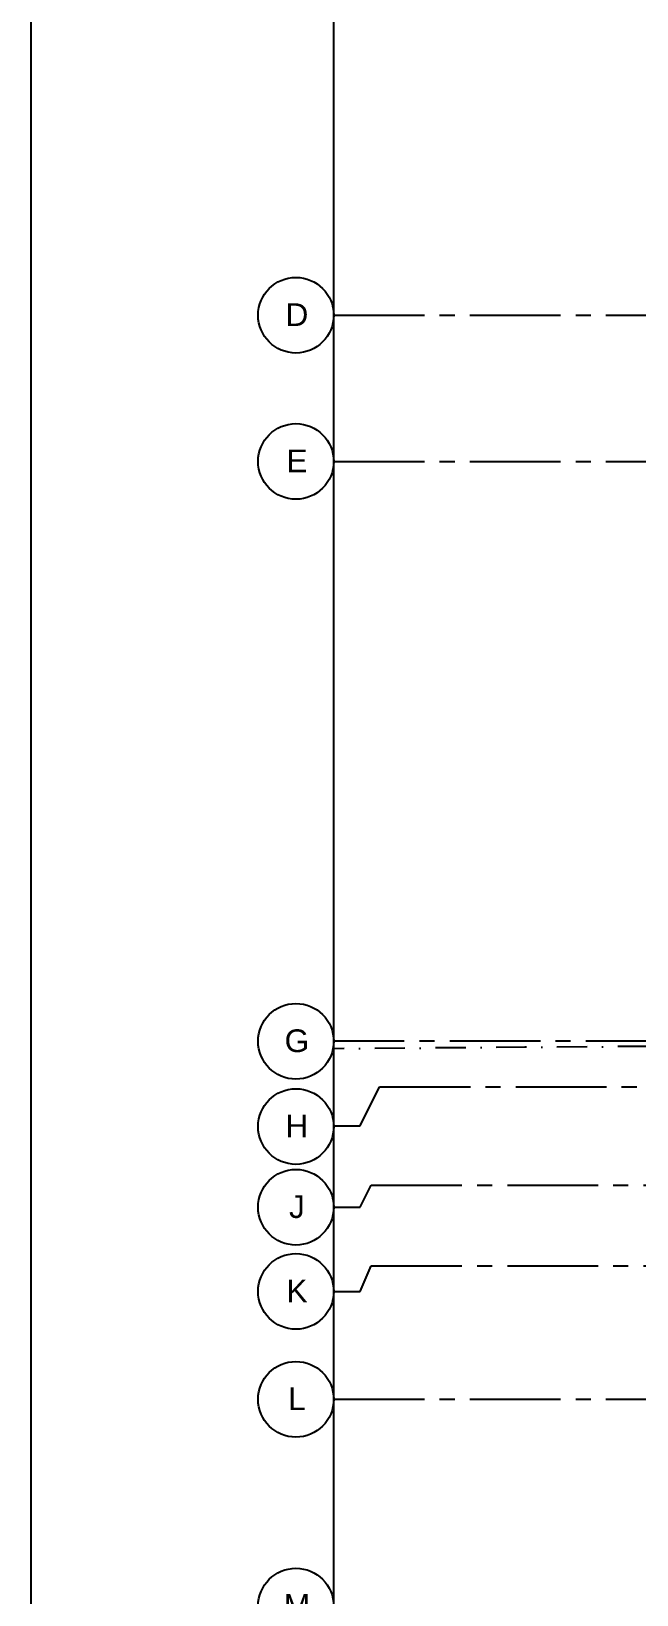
# Model space of a CAD drawing. Header units: inches. Extents: x 12000 to 16048, y 0 to 3185.
# Drawn here: x 12000 to 12240, y 1454 to 2074 of the extents above; entities that cross this region are included whole.
import ezdxf
from ezdxf.enums import TextEntityAlignment as Align

# ---------------------------------------------------------------- set-up
doc = ezdxf.new("R2010")
doc.units = ezdxf.units.IN
doc.header["$LTSCALE"] = 48
doc.header["$MEASUREMENT"] = 0
for name, pattern in [('CENTER2', [1.125, 0.75, -0.125, 0.125, -0.125]), ('DASHDOT2', [0.5, 0.25, -0.125, 0, -0.125]), ('HIDDEN', [0.375, 0.25, -0.125])]:
    doc.linetypes.add(name, pattern=pattern)
for name, color, linetype in [('_0_Objects', 8, 'Continuous'), ('A-Grid(3-32)', 8, 'CENTER2'), ('S-Grid-Iden', 8, 'Continuous'), ('Zoning Envelope', 8, 'DASHDOT2')]:
    doc.layers.add(name, color=color, linetype=linetype)
doc.layers.add('A-ANNO-NPLT', color=8, linetype='Continuous', plot=False)
doc.styles.get("Standard").update_dxf_attribs({"font": 'arial.ttf'})

# ---------------------------------------------------------------- blocks, each defined once
blk = doc.blocks.new('Column Bubble')
blk.add_circle((-0.0042, -0.0024), 0.1562)
blk.add_attdef('XX', text='', height=0.0938).set_placement((0, 0), align=Align.MIDDLE_CENTER)
blk = doc.blocks.new('2ND FLOOR - STRUCTURAL GRID')
at = {"layer": 'A-Grid(3-32)'}
for p, q in [((8104.5, -8080.75), (11912.5, -8080.75)), ((8104.5, -8138.75), (11912.5, -8138.75)), ((11912.5, -8368.75), (8104.5, -8368.75)), ((8122.72, -8386.75), (11894.28, -8386.75)), ((8119.38, -8425.75), (11897.61, -8425.75)), ((8119.38, -8457.75), (11897.61, -8457.75)), ((8104.5, -8510.75), (11912.5, -8510.75))]:
    blk.add_line(p, q, dxfattribs=at)
for points in [[(8104.5, -8402.32), (8115.04, -8402.32), (8122.72, -8386.75)], [(8104.5, -8434.56), (8115.03, -8434.56), (8119.38, -8425.75)], [(8104.5, -8467.97), (8115.03, -8467.97), (8119.38, -8457.75)]]:
    blk.add_lwpolyline(points, dxfattribs=at)
at = {"layer": 'S-Grid-Iden', "xscale": 96, "yscale": 96, "zscale": 96}
for p, values in [((8089.9, -8080.52), {'XX': 'D'}), ((8089.9, -8138.52), {'XX': 'E'}), ((8089.9, -8368.52), {'XX': 'G'}), ((8089.9, -8402.33), {'XX': 'H'}), ((8089.9, -8434.33), {'XX': 'J'}), ((8089.9, -8467.73), {'XX': 'K'}), ((8089.9, -8510.52), {'XX': 'L'}), ((8089.9, -8592.52), {'XX': 'M'})]:
    blk.add_blockref('Column Bubble', p, dxfattribs=at).add_auto_attribs(values)

msp = doc.modelspace()

# ---------------------------------------------------------------- linework, layer by layer
at = {"layer": 'A-ANNO-NPLT'}
for points in [[(12000, 0), (12000, 2976), (16048, 2976), (16048, 0)], [(12120, 360), (12120, 2616), (15928, 2616), (15928, 360)]]:
    msp.add_lwpolyline(points, close=True, dxfattribs=at)
at = {"layer": 'Zoning Envelope'}
msp.add_lwpolyline([(15928, 1673.2572), (12860, 1673.2572, 0.00042607), (12726.6491, 1673.1436, 0.00155071), (12120, 1670.3373, 0.00125497)], format="xyb", dxfattribs=at)

# ---------------------------------------------------------------- block references
at = {"layer": '_0_Objects', "linetype": 'HIDDEN'}
msp.add_blockref('2ND FLOOR - STRUCTURAL GRID', (4015.5006, 10042.0072), dxfattribs=at)

doc.saveas('drawing.dxf')
